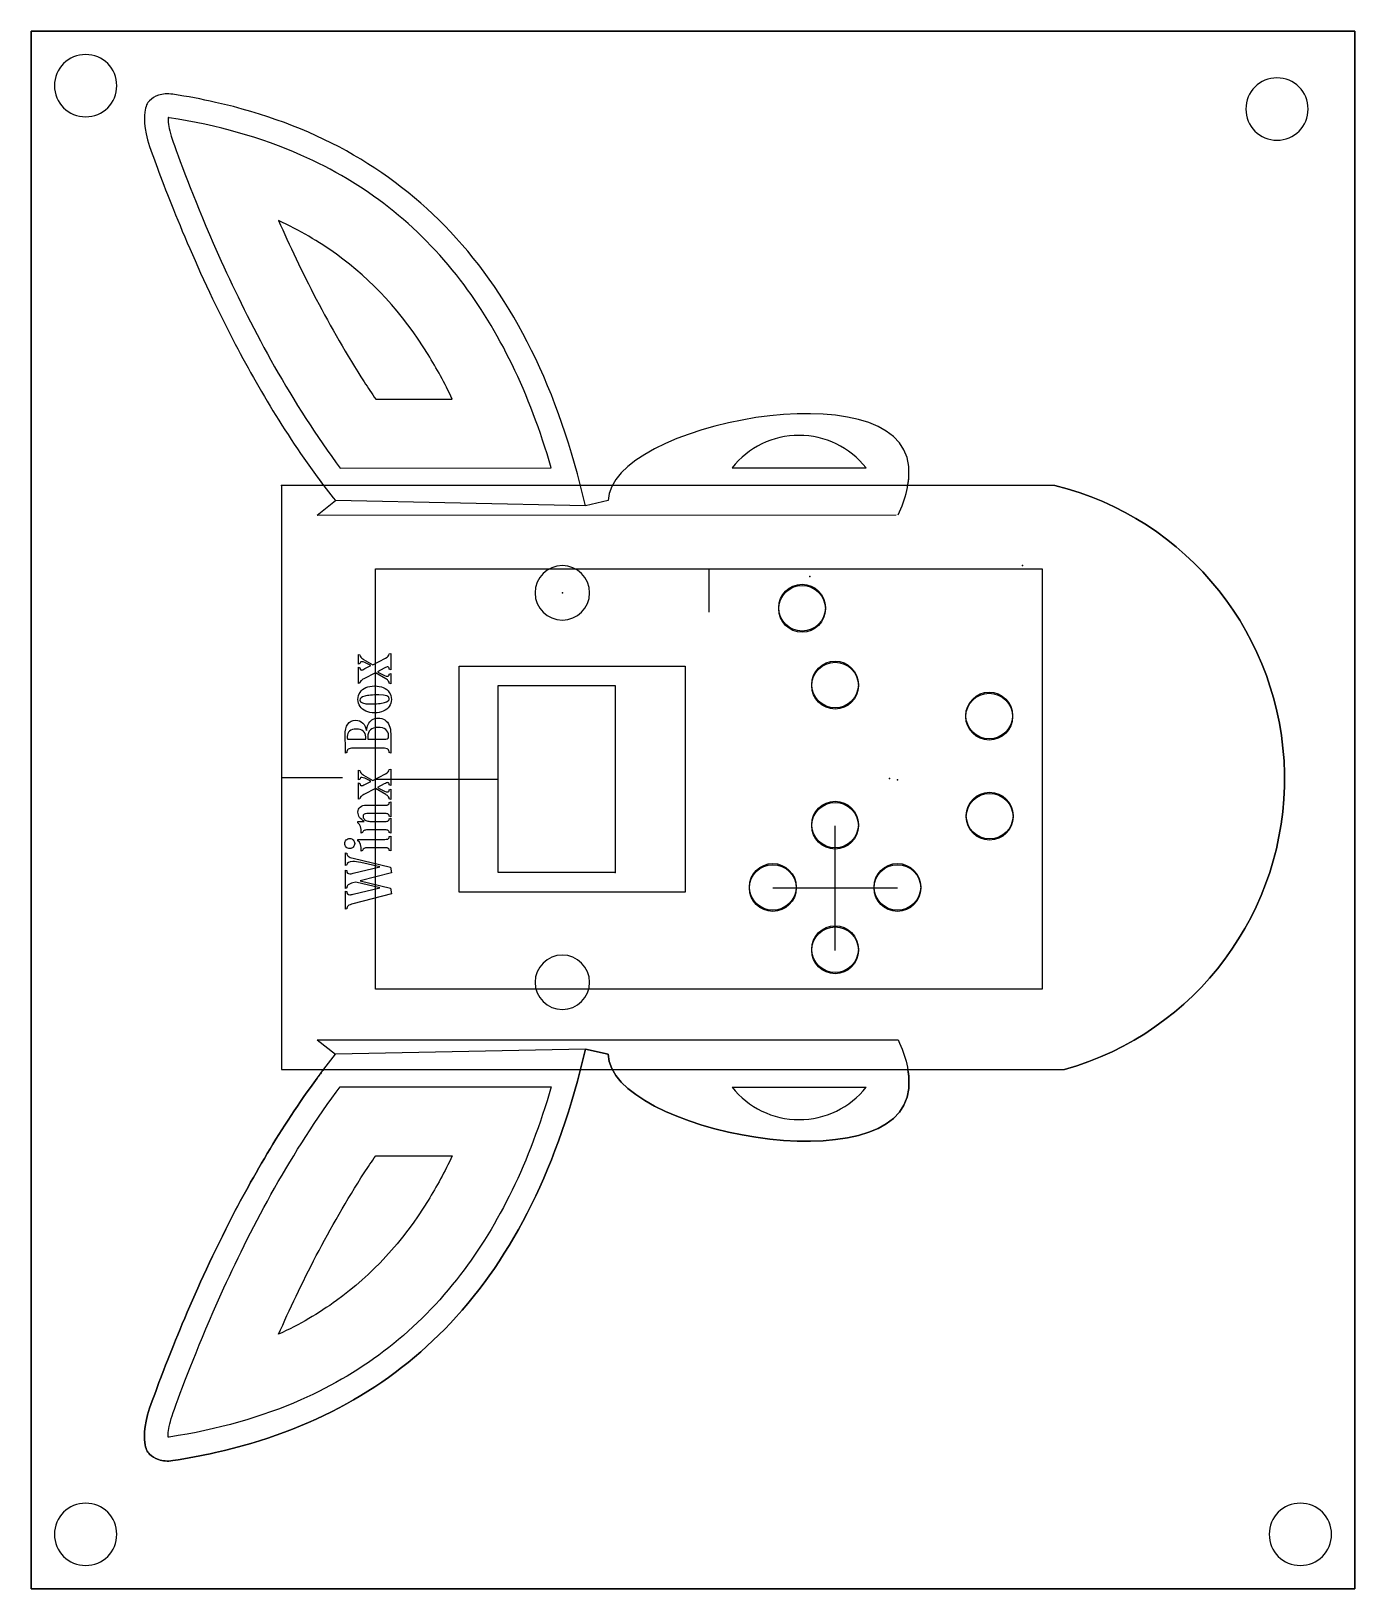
# Model space of a CAD drawing. Header units: centimetres. Extents: x -10 to 7, y -13 to 7.
import ezdxf

# ---------------------------------------------------------------- set-up
doc = ezdxf.new("R2010")
doc.units = ezdxf.units.CM
doc.header["$MEASUREMENT"] = 0
for name, color, linetype in [('Projet pour moule Winxbox v6_Sketch13', 7, 'Continuous'), ('Projet pour moule Winxbox v6_Sketch14', 7, 'Continuous'), ('Projet pour moule Winxbox v6_Sketch15', 7, 'Continuous'), ('Projet pour moule Winxbox v6_Sketch7', 7, 'Continuous')]:
    doc.layers.add(name, color=color, linetype=linetype)

msp = doc.modelspace()

# ---------------------------------------------------------------- linework, layer by layer
at = {"layer": 'Projet pour moule Winxbox v6_Sketch13'}
for p, q in [((7, 7, 0.4), (-10, 7, 0.4)), ((-10, 7, 0.4), (-10, -13, 0.4)), ((-10, 7, 0.4), (7, 7, 0.4)), ((-10, -13, 0.4), (-10, 7, 0.4)), ((7, 7, 0.4), (7, -13, 0.4)), ((7, -13, 0.4), (7, 7, 0.4)), ((-6.783, 1.168, 0.4), (-6.783, -6.332, 0.4)), ((-6.245, 1.168, 0.4), (-6.783, 1.168, 0.4)), ((3.146, 1.168, 0.4), (1.259, 1.168, 0.4)), ((-2.588, 0.973, 0.4), (-2.88, 0.905, 0.4)), ((-2.88, -6.069, 0.4), (-2.588, -6.137, 0.4)), ((-6.783, -6.332, 0.4), (-6.245, -6.332, 0.4)), ((1.259, -6.332, 0.4), (3.272, -6.332, 0.4)), ((7, -13, 0.4), (-10, -13, 0.4)), ((-10, -13, 0.4), (7, -13, 0.4))]:
    msp.add_line(p, q, dxfattribs=at)
at = {"layer": 'Projet pour moule Winxbox v6_Sketch13', "extrusion": (0, 0, -1)}
for centre, radius in [((9.3, 6.3, -0.4), 0.4), ((-6, 6, -0.4), 0.4), ((-6, 6, -0.4), 0.4), ((3.178, -0.212, -0.4), 0.35), ((3.178, -5.212, -0.4), 0.35), ((9.3, -12.3, -0.4), 0.4), ((-6.3, -12.3, -0.4), 0.4)]:
    msp.add_circle(centre, radius, dxfattribs=at)
msp.add_arc((-2.217, -2.599, -0.4), 3.88, 103.8519, 254.2132, dxfattribs=at)
at = {"layer": 'Projet pour moule Winxbox v6_Sketch13'}
for points, knots in [([(-8.363, 6.177, 0.4), (-8.41, 6.161, 0.4), (-8.451, 6.138, 0.4), (-8.48, 6.106, 0.4), (-8.507, 6.077, 0.4), (-8.53, 6.041, 0.4), (-8.542, 5.958, 0.4), (-8.555, 5.858, 0.4), (-8.543, 5.685, 0.4), (-8.446, 5.424, 0.4)], [0, 0, 0, 0, 0.3295809, 0.3295809, 0.3295809, 0.6347119, 0.6347119, 0.6347119, 0.9999788, 0.9999788, 0.9999788, 0.9999788]), ([(-2.88, 0.905, 0.4), (-3.225, 2.398, 0.4), (-3.806, 3.564, 0.4), (-4.615, 4.423, 0.4), (-5.396, 5.254, 0.4), (-6.392, 5.807, 0.4), (-7.633, 6.086, 0.4), (-7.811, 6.127, 0.4), (-7.993, 6.161, 0.4), (-8.181, 6.19, 0.4)], [0, 0, 0, 0, 0.4749282, 0.4749282, 0.4749282, 0.9341095, 0.9341095, 0.9341095, 0.9999624, 0.9999624, 0.9999624, 0.9999624]), ([(-8.446, 5.424, 0.4), (-8.282, 4.979, 0.4), (-7.971, 4.15, 0.4), (-7.501, 3.219, 0.4), (-7.182, 2.587, 0.4), (-6.791, 1.91, 0.4), (-6.327, 1.278, 0.4)], [0, 0, 0, 0, 0.5957614, 0.5957614, 0.5957614, 0.9999018, 0.9999018, 0.9999018, 0.9999018]), ([(-8.181, -11.354, 0.4), (-7.993, -11.325, 0.4), (-7.811, -11.29, 0.4), (-7.633, -11.25, 0.4), (-6.392, -10.97, 0.4), (-5.396, -10.418, 0.4), (-4.615, -9.587, 0.4), (-3.806, -8.728, 0.4), (-3.225, -7.562, 0.4), (-2.88, -6.069, 0.4)], [-0.9999624, -0.9999624, -0.9999624, -0.9999624, -0.9341095, -0.9341095, -0.9341095, -0.4749282, -0.4749282, -0.4749282, 0, 0, 0, 0]), ([(-6.327, -6.442, 0.4), (-6.791, -7.073, 0.4), (-7.182, -7.751, 0.4), (-7.501, -8.383, 0.4), (-7.971, -9.314, 0.4), (-8.282, -10.143, 0.4), (-8.446, -10.588, 0.4)], [-0.9999018, -0.9999018, -0.9999018, -0.9999018, -0.5957614, -0.5957614, -0.5957614, 0, 0, 0, 0]), ([(-8.446, -10.588, 0.4), (-8.543, -10.849, 0.4), (-8.555, -11.022, 0.4), (-8.542, -11.122, 0.4), (-8.53, -11.205, 0.4), (-8.507, -11.241, 0.4), (-8.48, -11.27, 0.4), (-8.451, -11.301, 0.4), (-8.41, -11.325, 0.4), (-8.363, -11.341, 0.4)], [-0.9999788, -0.9999788, -0.9999788, -0.9999788, -0.6347119, -0.6347119, -0.6347119, -0.3295809, -0.3295809, -0.3295809, 0, 0, 0, 0])]:
    msp.add_open_spline(points, degree=3, knots=knots, dxfattribs=at)
for points in [[(-8.181, 6.19, 0.4), (-8.248, 6.2, 0.4), (-8.309, 6.195, 0.4), (-8.363, 6.177, 0.4)], [(1.27, 1.412, 0.4), (1.164, 2.671, 0.4), (-2.57, 1.967, 0.4), (-2.588, 0.973, 0.4)], [(1.259, 1.168, 0.4), (1.273, 1.25, 0.4), (1.277, 1.331, 0.4), (1.27, 1.412, 0.4)], [(-6.327, 1.278, 0.4), (-6.3, 1.241, 0.4), (-6.272, 1.204, 0.4), (-6.245, 1.168, 0.4)], [(-2.588, -6.137, 0.4), (-2.57, -7.131, 0.4), (1.164, -7.835, 0.4), (1.27, -6.576, 0.4)], [(-6.245, -6.332, 0.4), (-6.272, -6.368, 0.4), (-6.3, -6.405, 0.4), (-6.327, -6.442, 0.4)], [(1.27, -6.576, 0.4), (1.277, -6.495, 0.4), (1.273, -6.413, 0.4), (1.259, -6.332, 0.4)], [(-8.363, -11.341, 0.4), (-8.309, -11.359, 0.4), (-8.248, -11.364, 0.4), (-8.181, -11.354, 0.4)]]:
    msp.add_open_spline(points, degree=3, dxfattribs=at)
for p in [(0, 0, 0.4), (-3.178, -0.212, 0.4)]:
    msp.add_point(p, dxfattribs=at)
at = {"layer": 'Projet pour moule Winxbox v6_Sketch14'}
for p, q in [((7, -13, 0.4), (7, 7, 0.4)), ((7, 7, 1.9), (7, -13, 1.9)), ((7, 7, 0.4), (7, 7, 1.9)), ((7, -13, 1.9), (7, -13, 0.4))]:
    msp.add_line(p, q, dxfattribs=at)
at = {"layer": 'Projet pour moule Winxbox v6_Sketch14', "extrusion": (1, 0, 0)}
msp.add_circle((-2.499, 0.668, 7), 0.05, dxfattribs=at)
at = {"layer": 'Projet pour moule Winxbox v6_Sketch14'}
msp.add_point((7, 0), dxfattribs=at)
at = {"layer": 'Projet pour moule Winxbox v6_Sketch15'}
for p, q in [((-10, 7, 1.9), (-10, 7, 0.4)), ((-10, -13, 1.9), (-10, 7, 1.9)), ((-10, 7, 0.4), (-10, -13, 0.4)), ((-10, -13, 0.4), (-10, -13, 1.9))]:
    msp.add_line(p, q, dxfattribs=at)
at = {"layer": 'Projet pour moule Winxbox v6_Sketch15', "extrusion": (-1, 0, 0)}
for centre in [(0.011, 0.679, 10), (4.94, 0.679, 10)]:
    msp.add_circle(centre, 0.05, dxfattribs=at)
at = {"layer": 'Projet pour moule Winxbox v6_Sketch15'}
msp.add_point((-10, 0), dxfattribs=at)
at = {"layer": 'Projet pour moule Winxbox v6_Sketch7'}
for p, q in [((-10, -13, 1.8), (-10, 7, 1.8)), ((-10, 7, 1.8), (7, 7, 1.8)), ((7, 7, 1.8), (7, -13, 1.8)), ((-5.575, 2.275, 1.8), (-4.592, 2.276, 1.8)), ((-6.031, 1.39, 1.8), (-3.321, 1.392, 1.8)), ((-0.999, 1.393, 1.8), (0.723, 1.394, 1.8)), ((3.146, 1.168, 1.8), (-6.783, 1.168, 1.8)), ((-6.783, 1.168, 1.8), (-6.783, -6.332, 1.8)), ((-6.327, 0.785, 1.8), (-6.093, 0.972, 1.8)), ((-2.88, 0.905, 1.8), (-6.093, 0.972, 1.8)), ((-2.588, 0.973, 1.8), (-2.88, 0.905, 1.8)), ((-6.327, 0.785, 1.8), (1.108, 0.79, 1.8)), ((-5.577, 0.096, 1.8), (2.983, 0.096, 1.8)), ((-5.577, -5.302, 1.8), (-5.577, 0.096, 1.8)), ((-1.297, 0.096, 1.8), (-1.297, -0.461, 1.8)), ((2.983, 0.096, 1.8), (2.983, -5.302, 1.8)), ((-5.4, -0.995, 1.8), (-5.382, -0.989, 1.8)), ((-5.382, -0.989, 1.8), (-5.382, -1.199, 1.8)), ((-5.795, -1.002, 1.8), (-5.778, -1.009, 1.8)), ((-5.795, -1.128, 1.8), (-5.795, -1.002, 1.8)), ((-5.778, -1.121, 1.8), (-5.795, -1.128, 1.8)), ((-5.795, -1.166, 1.8), (-5.778, -1.174, 1.8)), ((-5.795, -1.375, 1.8), (-5.795, -1.166, 1.8)), ((-5.731, -1.066, 1.8), (-5.613, -1.134, 1.8)), ((-5.713, -1.185, 1.8), (-5.636, -1.146, 1.8)), ((-5.636, -1.146, 1.8), (-5.655, -1.136, 1.8)), ((-5.613, -1.134, 1.8), (-5.448, -1.05, 1.8)), ((-5.465, -1.179, 1.8), (-5.553, -1.224, 1.8)), ((-5.382, -1.199, 1.8), (-5.4, -1.191, 1.8)), ((-4.501, -1.154, 1.8), (-1.601, -1.154, 1.8)), ((-4.501, -4.054, 1.8), (-4.501, -1.154, 1.8)), ((-1.601, -1.154, 1.8), (-1.601, -4.054, 1.8)), ((-5.778, -1.369, 1.8), (-5.795, -1.375, 1.8)), ((-5.577, -1.237, 1.8), (-5.729, -1.315, 1.8)), ((-5.446, -1.314, 1.8), (-5.577, -1.237, 1.8)), ((-5.553, -1.224, 1.8), (-5.521, -1.242, 1.8)), ((-5.4, -1.255, 1.8), (-5.382, -1.248, 1.8)), ((-5.382, -1.378, 1.8), (-5.4, -1.372, 1.8)), ((-5.382, -1.248, 1.8), (-5.382, -1.378, 1.8)), ((-4.001, -1.403, 1.8), (-3.251, -1.403, 1.8)), ((-4.001, -3.788, 1.8), (-4.001, -1.403, 1.8)), ((-4.001, -1.403, 1.8), (-2.501, -1.403, 1.8)), ((-4.001, -3.803, 1.8), (-4.001, -1.403, 1.8)), ((-4.001, -3.803, 1.8), (-4.001, -1.403, 1.8)), ((-2.501, -1.403, 1.8), (-2.501, -3.788, 1.8)), ((-2.501, -1.403, 1.8), (-2.501, -3.803, 1.8)), ((-5.964, -2.27, 1.8), (-5.964, -2.193, 1.8)), ((-5.937, -2.091, 1.8), (-5.702, -2.091, 1.8)), ((-5.702, -2.091, 1.8), (-5.702, -2.061, 1.8)), ((-5.677, -2.061, 1.8), (-5.677, -2.091, 1.8)), ((-5.677, -2.091, 1.8), (-5.443, -2.091, 1.8)), ((-5.382, -2.02, 1.8), (-5.382, -2.27, 1.8)), ((-5.947, -2.263, 1.8), (-5.964, -2.27, 1.8)), ((-5.483, -2.207, 1.8), (-5.864, -2.207, 1.8)), ((-5.382, -2.27, 1.8), (-5.4, -2.263, 1.8)), ((-6.783, -2.582, 1.8), (-6, -2.582, 1.8)), ((-5.795, -2.488, 1.8), (-5.778, -2.494, 1.8)), ((-5.795, -2.614, 1.8), (-5.795, -2.488, 1.8)), ((-5.731, -2.551, 1.8), (-5.613, -2.62, 1.8)), ((-5.613, -2.62, 1.8), (-5.448, -2.536, 1.8)), ((-5.4, -2.481, 1.8), (-5.382, -2.475, 1.8)), ((-5.382, -2.475, 1.8), (-5.382, -2.684, 1.8)), ((-5.778, -2.607, 1.8), (-5.795, -2.614, 1.8)), ((-5.795, -2.861, 1.8), (-5.795, -2.652, 1.8)), ((-5.795, -2.652, 1.8), (-5.778, -2.659, 1.8)), ((-5.577, -2.722, 1.8), (-5.729, -2.801, 1.8)), ((-5.713, -2.671, 1.8), (-5.636, -2.632, 1.8)), ((-5.636, -2.632, 1.8), (-5.655, -2.621, 1.8)), ((-5.577, -2.603, 1.8), (-4.001, -2.603, 1.8)), ((-5.446, -2.8, 1.8), (-5.577, -2.722, 1.8)), ((-5.465, -2.665, 1.8), (-5.553, -2.71, 1.8)), ((-5.553, -2.71, 1.8), (-5.521, -2.728, 1.8)), ((-5.382, -2.684, 1.8), (-5.4, -2.677, 1.8)), ((-5.4, -2.741, 1.8), (-5.382, -2.734, 1.8)), ((-5.382, -2.734, 1.8), (-5.382, -2.864, 1.8)), ((-5.778, -2.855, 1.8), (-5.795, -2.861, 1.8)), ((-5.696, -2.938, 1.8), (-5.456, -2.938, 1.8)), ((-5.382, -2.864, 1.8), (-5.4, -2.858, 1.8)), ((-5.4, -2.903, 1.8), (-5.382, -2.897, 1.8)), ((-5.382, -2.897, 1.8), (-5.382, -3.087, 1.8)), ((-5.803, -3.147, 1.8), (-5.722, -3.147, 1.8)), ((-5.803, -3.166, 1.8), (-5.803, -3.147, 1.8)), ((-5.456, -3.046, 1.8), (-5.688, -3.046, 1.8)), ((-5.638, -3.147, 1.8), (-5.456, -3.147, 1.8)), ((-5.382, -3.087, 1.8), (-5.4, -3.08, 1.8)), ((-5.4, -3.112, 1.8), (-5.382, -3.106, 1.8)), ((-5.382, -3.106, 1.8), (-5.382, -3.296, 1.8)), ((-5.803, -3.395, 1.8), (-5.803, -3.377, 1.8)), ((-5.803, -3.377, 1.8), (-5.456, -3.377, 1.8)), ((-5.744, -3.291, 1.8), (-5.761, -3.298, 1.8)), ((-5.456, -3.255, 1.8), (-5.677, -3.255, 1.8)), ((-5.382, -3.296, 1.8), (-5.4, -3.289, 1.8)), ((-5.4, -3.342, 1.8), (-5.382, -3.336, 1.8)), ((-5.382, -3.336, 1.8), (-5.382, -3.526, 1.8)), ((0.325, -4.802, 1.8), (0.325, -3.202, 1.8)), ((-5.964, -3.55, 1.8), (-5.947, -3.556, 1.8)), ((-5.964, -3.713, 1.8), (-5.964, -3.55, 1.8)), ((-5.744, -3.52, 1.8), (-5.761, -3.528, 1.8)), ((-5.456, -3.484, 1.8), (-5.677, -3.484, 1.8)), ((-5.382, -3.526, 1.8), (-5.4, -3.519, 1.8)), ((-5.947, -3.706, 1.8), (-5.964, -3.713, 1.8)), ((-5.964, -4.006, 1.8), (-5.964, -3.771, 1.8)), ((-5.964, -3.771, 1.8), (-5.947, -3.778, 1.8)), ((-5.866, -3.619, 1.8), (-5.386, -3.733, 1.8)), ((-5.866, -3.813, 1.8), (-5.522, -3.73, 1.8)), ((-5.522, -3.73, 1.8), (-5.764, -3.674, 1.8)), ((-5.386, -3.733, 1.8), (-5.374, -3.807, 1.8)), ((-4.001, -3.789, 1.8), (-4.001, -3.789, 1.8)), ((-2.501, -3.788, 1.8), (-2.501, -3.788, 1.8)), ((-5.947, -4, 1.8), (-5.964, -4.006, 1.8)), ((-5.831, -3.925, 1.8), (-5.867, -3.935, 1.8)), ((-5.866, -4.081, 1.8), (-5.523, -3.999, 1.8)), ((-5.523, -3.999, 1.8), (-5.831, -3.925, 1.8)), ((-5.374, -3.807, 1.8), (-5.773, -3.91, 1.8)), ((-5.773, -3.91, 1.8), (-5.386, -4.002, 1.8)), ((-2.501, -3.803, 1.8), (-4.001, -3.803, 1.8)), ((-5.964, -4.04, 1.8), (-5.947, -4.046, 1.8)), ((-5.964, -4.275, 1.8), (-5.964, -4.04, 1.8)), ((-5.374, -4.076, 1.8), (-5.867, -4.204, 1.8)), ((-5.386, -4.002, 1.8), (-5.374, -4.076, 1.8)), ((-1.601, -4.054, 1.8), (-4.501, -4.054, 1.8)), ((1.125, -4.002, 1.8), (-0.475, -4.002, 1.8)), ((-5.947, -4.269, 1.8), (-5.964, -4.275, 1.8)), ((2.983, -5.302, 1.8), (-5.577, -5.302, 1.8)), ((-6.327, -5.949, 1.8), (1.108, -5.953, 1.8)), ((-6.327, -5.949, 1.8), (-6.093, -6.136, 1.8)), ((1.108, -5.953, 1.8), (1.134, -5.953, 1.8)), ((-2.88, -6.069, 1.8), (-6.093, -6.136, 1.8)), ((-2.588, -6.137, 1.8), (-2.88, -6.069, 1.8)), ((-6.783, -6.332, 1.8), (3.272, -6.332, 1.8)), ((-6.031, -6.554, 1.8), (-3.321, -6.556, 1.8)), ((-0.999, -6.557, 1.8), (0.723, -6.558, 1.8)), ((-5.575, -7.439, 1.8), (-4.592, -7.44, 1.8)), ((7, -13, 1.8), (-10, -13, 1.8))]:
    msp.add_line(p, q, dxfattribs=at)
for centre in [(-0.099, -0.402, 1.8), (-0.099, -0.417, 1.8), (0.325, -1.389, 1.8), (0.325, -1.404, 1.8), (2.304, -1.787, 1.8), (2.304, -1.802, 1.8), (2.31, -3.072, 1.8), (2.31, -3.087, 1.8), (0.325, -3.187, 1.8), (0.325, -3.202, 1.8), (-0.475, -3.987, 1.8), (-0.475, -4.002, 1.8), (1.125, -3.987, 1.8), (1.125, -4.002, 1.8), (0.325, -4.787, 1.8), (0.325, -4.802, 1.8)]:
    msp.add_circle(centre, 0.3, dxfattribs=at)
for centre, radius, start, end in [((-0.137, 0.713, 1.8), 1.097, 38.3733, 141.6919), ((2.217, -2.599, 1.8), 3.88, 285.7868, 76.1481), ((-0.137, -5.877, 1.8), 1.098, 218.3101, 321.6247)]:
    msp.add_arc(centre, radius, start, end, dxfattribs=at)
for points, knots in [([(-8.363, 6.177, 1.8), (-8.41, 6.161, 1.8), (-8.451, 6.138, 1.8), (-8.48, 6.106, 1.8), (-8.507, 6.077, 1.8), (-8.53, 6.041, 1.8), (-8.542, 5.958, 1.8), (-8.555, 5.858, 1.8), (-8.543, 5.685, 1.8), (-8.446, 5.424, 1.8)], [0, 0, 0, 0, 0.3295809, 0.3295809, 0.3295809, 0.6347119, 0.6347119, 0.6347119, 0.9999788, 0.9999788, 0.9999788, 0.9999788]), ([(-2.88, 0.905, 1.8), (-3.225, 2.398, 1.8), (-3.806, 3.564, 1.8), (-4.615, 4.423, 1.8), (-5.396, 5.254, 1.8), (-6.392, 5.807, 1.8), (-7.633, 6.086, 1.8), (-7.811, 6.127, 1.8), (-7.993, 6.161, 1.8), (-8.181, 6.19, 1.8)], [0, 0, 0, 0, 0.4749282, 0.4749282, 0.4749282, 0.9341095, 0.9341095, 0.9341095, 0.9999624, 0.9999624, 0.9999624, 0.9999624]), ([(-8.241, 5.89, 1.8), (-8.242, 5.87, 1.8), (-8.241, 5.841, 1.8), (-8.235, 5.803, 1.8), (-8.226, 5.739, 1.8), (-8.204, 5.648, 1.8), (-8.16, 5.53, 1.8)], [0.7015792, 0.7015792, 0.7015792, 0.7015792, 0.8123877, 0.8123877, 0.8123877, 0.9999514, 0.9999514, 0.9999514, 0.9999514]), ([(-3.321, 1.392, 1.8), (-3.601, 2.36, 1.8), (-3.992, 3.159, 1.8), (-4.487, 3.803, 1.8), (-5.035, 4.516, 1.8), (-5.708, 5.044, 1.8), (-6.535, 5.409, 1.8), (-7.039, 5.632, 1.8), (-7.601, 5.793, 1.8), (-8.227, 5.888, 1.8)], [0.062357, 0.062357, 0.062357, 0.062357, 0.3991179, 0.3991179, 0.3991179, 0.7723839, 0.7723839, 0.7723839, 0.9999213, 0.9999213, 0.9999213, 0.9999213]), ([(-8.446, 5.424, 1.8), (-8.282, 4.979, 1.8), (-7.971, 4.15, 1.8), (-7.501, 3.219, 1.8), (-7.182, 2.587, 1.8), (-6.791, 1.91, 1.8), (-6.327, 1.278, 1.8)], [0, 0, 0, 0, 0.5957614, 0.5957614, 0.5957614, 0.9999018, 0.9999018, 0.9999018, 0.9999018]), ([(-8.16, 5.53, 1.8), (-8.04, 5.202, 1.8), (-7.841, 4.673, 1.8), (-7.559, 4.048, 1.8), (-7.2, 3.254, 1.8), (-6.706, 2.309, 1.8), (-6.081, 1.458, 1.8)], [0, 0, 0, 0, 0.4401977, 0.4401977, 0.4401977, 0.9998982, 0.9998982, 0.9998982, 0.9998982]), ([(-6.823, 4.569, 1.8), (-6.545, 3.938, 1.8), (-6.174, 3.194, 1.8), (-5.722, 2.496, 1.8), (-5.674, 2.422, 1.8), (-5.625, 2.348, 1.8), (-5.575, 2.275, 1.8)], [0.4011856, 0.4011856, 0.4011856, 0.4011856, 0.8800558, 0.8800558, 0.8800558, 0.9307548, 0.9307548, 0.9307548, 0.9307548]), ([(-4.592, 2.276, 1.8), (-4.689, 2.481, 1.8), (-4.793, 2.671, 1.8), (-4.902, 2.849, 1.8), (-5.236, 3.388, 1.8), (-5.622, 3.804, 1.8), (-6.08, 4.135, 1.8), (-6.307, 4.3, 1.8), (-6.553, 4.444, 1.8), (-6.823, 4.569, 1.8)], [0.2216824, 0.2216824, 0.2216824, 0.2216824, 0.3186063, 0.3186063, 0.3186063, 0.6134126, 0.6134126, 0.6134126, 0.7599084, 0.7599084, 0.7599084, 0.7599084]), ([(-2.88, -6.069, 1.8), (-3.225, -7.562, 1.8), (-3.806, -8.728, 1.8), (-4.615, -9.587, 1.8), (-5.396, -10.418, 1.8), (-6.392, -10.97, 1.8), (-7.633, -11.25, 1.8), (-7.811, -11.29, 1.8), (-7.993, -11.325, 1.8), (-8.181, -11.354, 1.8)], [0, 0, 0, 0, 0.4749282, 0.4749282, 0.4749282, 0.9341095, 0.9341095, 0.9341095, 0.9999624, 0.9999624, 0.9999624, 0.9999624]), ([(-8.446, -10.588, 1.8), (-8.282, -10.143, 1.8), (-7.971, -9.314, 1.8), (-7.501, -8.383, 1.8), (-7.182, -7.751, 1.8), (-6.791, -7.073, 1.8), (-6.327, -6.442, 1.8)], [0, 0, 0, 0, 0.5957614, 0.5957614, 0.5957614, 0.9999018, 0.9999018, 0.9999018, 0.9999018]), ([(-3.321, -6.556, 1.8), (-3.601, -7.523, 1.8), (-3.992, -8.323, 1.8), (-4.487, -8.966, 1.8), (-5.035, -9.68, 1.8), (-5.708, -10.208, 1.8), (-6.535, -10.573, 1.8), (-7.039, -10.796, 1.8), (-7.601, -10.956, 1.8), (-8.227, -11.052, 1.8)], [0.062357, 0.062357, 0.062357, 0.062357, 0.3991179, 0.3991179, 0.3991179, 0.7723839, 0.7723839, 0.7723839, 0.9999213, 0.9999213, 0.9999213, 0.9999213]), ([(-8.16, -10.694, 1.8), (-8.04, -10.366, 1.8), (-7.841, -9.837, 1.8), (-7.559, -9.212, 1.8), (-7.2, -8.417, 1.8), (-6.706, -7.472, 1.8), (-6.081, -6.622, 1.8)], [0, 0, 0, 0, 0.4401977, 0.4401977, 0.4401977, 0.9998982, 0.9998982, 0.9998982, 0.9998982]), ([(-6.823, -9.732, 1.8), (-6.545, -9.101, 1.8), (-6.174, -8.358, 1.8), (-5.722, -7.659, 1.8), (-5.674, -7.586, 1.8), (-5.625, -7.512, 1.8), (-5.575, -7.439, 1.8)], [0.4011856, 0.4011856, 0.4011856, 0.4011856, 0.8800558, 0.8800558, 0.8800558, 0.9307548, 0.9307548, 0.9307548, 0.9307548]), ([(-4.592, -7.44, 1.8), (-4.689, -7.645, 1.8), (-4.793, -7.835, 1.8), (-4.902, -8.013, 1.8), (-5.236, -8.552, 1.8), (-5.622, -8.968, 1.8), (-6.08, -9.299, 1.8), (-6.307, -9.464, 1.8), (-6.553, -9.608, 1.8), (-6.823, -9.732, 1.8)], [0.2216824, 0.2216824, 0.2216824, 0.2216824, 0.3186063, 0.3186063, 0.3186063, 0.6134126, 0.6134126, 0.6134126, 0.7599084, 0.7599084, 0.7599084, 0.7599084]), ([(-8.363, -11.341, 1.8), (-8.41, -11.325, 1.8), (-8.451, -11.301, 1.8), (-8.48, -11.27, 1.8), (-8.507, -11.241, 1.8), (-8.53, -11.205, 1.8), (-8.542, -11.122, 1.8), (-8.555, -11.022, 1.8), (-8.543, -10.849, 1.8), (-8.446, -10.588, 1.8)], [0, 0, 0, 0, 0.3295809, 0.3295809, 0.3295809, 0.6347119, 0.6347119, 0.6347119, 0.9999788, 0.9999788, 0.9999788, 0.9999788]), ([(-8.241, -11.054, 1.8), (-8.242, -11.034, 1.8), (-8.241, -11.005, 1.8), (-8.235, -10.967, 1.8), (-8.226, -10.903, 1.8), (-8.204, -10.811, 1.8), (-8.16, -10.694, 1.8)], [0.7015792, 0.7015792, 0.7015792, 0.7015792, 0.8123877, 0.8123877, 0.8123877, 0.9999514, 0.9999514, 0.9999514, 0.9999514])]:
    msp.add_open_spline(points, degree=3, knots=knots, dxfattribs=at)
for points in [[(-8.181, 6.19, 1.8), (-8.248, 6.2, 1.8), (-8.309, 6.195, 1.8), (-8.363, 6.177, 1.8)], [(-8.227, 5.888, 1.8), (-8.232, 5.889, 1.8), (-8.237, 5.89, 1.8), (-8.241, 5.89, 1.8)], [(1.27, 1.412, 1.8), (1.164, 2.671, 1.8), (-2.57, 1.967, 1.8), (-2.588, 0.973, 1.8)], [(-6.081, 1.458, 1.8), (-6.064, 1.436, 1.8), (-6.047, 1.413, 1.8), (-6.031, 1.39, 1.8)], [(1.134, 0.79, 1.8), (1.234, 0.996, 1.8), (1.287, 1.205, 1.8), (1.27, 1.412, 1.8)], [(-6.327, 1.278, 1.8), (-6.251, 1.175, 1.8), (-6.173, 1.073, 1.8), (-6.093, 0.972, 1.8)], [(-5.448, -1.05, 1.8), (-5.42, -1.035, 1.8), (-5.404, -1.017, 1.8), (-5.4, -0.995, 1.8)], [(-5.778, -1.009, 1.8), (-5.776, -1.018, 1.8), (-5.772, -1.028, 1.8), (-5.765, -1.037, 1.8)], [(-5.771, -1.103, 1.8), (-5.775, -1.107, 1.8), (-5.777, -1.113, 1.8), (-5.778, -1.121, 1.8)], [(-5.778, -1.174, 1.8), (-5.777, -1.184, 1.8), (-5.775, -1.192, 1.8), (-5.773, -1.196, 1.8)], [(-5.773, -1.196, 1.8), (-5.771, -1.201, 1.8), (-5.766, -1.203, 1.8), (-5.76, -1.203, 1.8)], [(-5.755, -1.097, 1.8), (-5.762, -1.097, 1.8), (-5.768, -1.099, 1.8), (-5.771, -1.103, 1.8)], [(-5.765, -1.037, 1.8), (-5.759, -1.047, 1.8), (-5.747, -1.056, 1.8), (-5.731, -1.066, 1.8)], [(-5.76, -1.203, 1.8), (-5.751, -1.203, 1.8), (-5.735, -1.197, 1.8), (-5.713, -1.185, 1.8)], [(-5.655, -1.136, 1.8), (-5.702, -1.11, 1.8), (-5.736, -1.097, 1.8), (-5.755, -1.097, 1.8)], [(-5.418, -1.162, 1.8), (-5.427, -1.162, 1.8), (-5.443, -1.168, 1.8), (-5.465, -1.179, 1.8)], [(-5.405, -1.169, 1.8), (-5.407, -1.165, 1.8), (-5.411, -1.162, 1.8), (-5.418, -1.162, 1.8)], [(-5.4, -1.191, 1.8), (-5.4, -1.181, 1.8), (-5.402, -1.174, 1.8), (-5.405, -1.169, 1.8)], [(-5.765, -1.342, 1.8), (-5.771, -1.351, 1.8), (-5.776, -1.36, 1.8), (-5.778, -1.369, 1.8)], [(-5.729, -1.315, 1.8), (-5.746, -1.324, 1.8), (-5.758, -1.333, 1.8), (-5.765, -1.342, 1.8)], [(-5.521, -1.242, 1.8), (-5.474, -1.269, 1.8), (-5.442, -1.282, 1.8), (-5.424, -1.282, 1.8)], [(-5.411, -1.344, 1.8), (-5.418, -1.334, 1.8), (-5.429, -1.324, 1.8), (-5.446, -1.314, 1.8)], [(-5.424, -1.282, 1.8), (-5.416, -1.282, 1.8), (-5.41, -1.279, 1.8), (-5.406, -1.275, 1.8)], [(-5.4, -1.372, 1.8), (-5.401, -1.363, 1.8), (-5.405, -1.354, 1.8), (-5.411, -1.344, 1.8)], [(-5.406, -1.275, 1.8), (-5.402, -1.271, 1.8), (-5.4, -1.264, 1.8), (-5.4, -1.255, 1.8)], [(-5.803, -1.58, 1.8), (-5.803, -1.546, 1.8), (-5.794, -1.516, 1.8), (-5.776, -1.49, 1.8)], [(-5.776, -1.671, 1.8), (-5.794, -1.645, 1.8), (-5.803, -1.615, 1.8), (-5.803, -1.58, 1.8)], [(-5.716, -1.538, 1.8), (-5.757, -1.55, 1.8), (-5.778, -1.566, 1.8), (-5.778, -1.588, 1.8)], [(-5.778, -1.588, 1.8), (-5.778, -1.621, 1.8), (-5.733, -1.638, 1.8), (-5.644, -1.638, 1.8)], [(-5.776, -1.49, 1.8), (-5.758, -1.463, 1.8), (-5.733, -1.443, 1.8), (-5.701, -1.428, 1.8)], [(-5.535, -1.521, 1.8), (-5.615, -1.521, 1.8), (-5.675, -1.527, 1.8), (-5.716, -1.538, 1.8)], [(-5.701, -1.428, 1.8), (-5.668, -1.414, 1.8), (-5.631, -1.407, 1.8), (-5.589, -1.407, 1.8)], [(-5.589, -1.407, 1.8), (-5.546, -1.407, 1.8), (-5.509, -1.414, 1.8), (-5.477, -1.428, 1.8)], [(-5.4, -1.573, 1.8), (-5.4, -1.538, 1.8), (-5.445, -1.521, 1.8), (-5.535, -1.521, 1.8)], [(-5.477, -1.428, 1.8), (-5.444, -1.443, 1.8), (-5.419, -1.463, 1.8), (-5.401, -1.49, 1.8)], [(-5.464, -1.62, 1.8), (-5.421, -1.609, 1.8), (-5.4, -1.593, 1.8), (-5.4, -1.573, 1.8)], [(-5.401, -1.49, 1.8), (-5.383, -1.516, 1.8), (-5.374, -1.546, 1.8), (-5.374, -1.58, 1.8)], [(-5.374, -1.58, 1.8), (-5.374, -1.615, 1.8), (-5.383, -1.645, 1.8), (-5.401, -1.671, 1.8)], [(-5.701, -1.731, 1.8), (-5.733, -1.717, 1.8), (-5.758, -1.697, 1.8), (-5.776, -1.671, 1.8)], [(-5.589, -1.753, 1.8), (-5.631, -1.753, 1.8), (-5.668, -1.746, 1.8), (-5.701, -1.731, 1.8)], [(-5.644, -1.638, 1.8), (-5.566, -1.638, 1.8), (-5.507, -1.632, 1.8), (-5.464, -1.62, 1.8)], [(-5.477, -1.732, 1.8), (-5.509, -1.746, 1.8), (-5.546, -1.753, 1.8), (-5.589, -1.753, 1.8)], [(-5.401, -1.671, 1.8), (-5.419, -1.697, 1.8), (-5.444, -1.717, 1.8), (-5.477, -1.732, 1.8)], [(-5.969, -2.038, 1.8), (-5.969, -1.979, 1.8), (-5.957, -1.931, 1.8), (-5.934, -1.898, 1.8)], [(-5.91, -1.987, 1.8), (-5.931, -2.004, 1.8), (-5.941, -2.027, 1.8), (-5.941, -2.055, 1.8)], [(-5.934, -1.898, 1.8), (-5.911, -1.864, 1.8), (-5.876, -1.847, 1.8), (-5.83, -1.847, 1.8)], [(-5.823, -1.961, 1.8), (-5.861, -1.961, 1.8), (-5.89, -1.97, 1.8), (-5.91, -1.987, 1.8)], [(-5.83, -1.847, 1.8), (-5.796, -1.847, 1.8), (-5.767, -1.859, 1.8), (-5.742, -1.884, 1.8)], [(-5.736, -1.986, 1.8), (-5.759, -1.97, 1.8), (-5.788, -1.961, 1.8), (-5.823, -1.961, 1.8)], [(-5.742, -1.884, 1.8), (-5.717, -1.909, 1.8), (-5.701, -1.941, 1.8), (-5.692, -1.981, 1.8)], [(-5.702, -2.061, 1.8), (-5.702, -2.028, 1.8), (-5.713, -2.003, 1.8), (-5.736, -1.986, 1.8)], [(-5.692, -1.981, 1.8), (-5.689, -1.953, 1.8), (-5.682, -1.927, 1.8), (-5.671, -1.902, 1.8)], [(-5.643, -1.972, 1.8), (-5.665, -1.994, 1.8), (-5.677, -2.023, 1.8), (-5.677, -2.061, 1.8)], [(-5.671, -1.902, 1.8), (-5.66, -1.878, 1.8), (-5.644, -1.858, 1.8), (-5.623, -1.842, 1.8)], [(-5.545, -1.939, 1.8), (-5.588, -1.939, 1.8), (-5.62, -1.95, 1.8), (-5.643, -1.972, 1.8)], [(-5.623, -1.842, 1.8), (-5.601, -1.827, 1.8), (-5.575, -1.819, 1.8), (-5.545, -1.819, 1.8)], [(-5.545, -1.819, 1.8), (-5.51, -1.819, 1.8), (-5.481, -1.827, 1.8), (-5.457, -1.844, 1.8)], [(-5.446, -1.966, 1.8), (-5.471, -1.948, 1.8), (-5.504, -1.939, 1.8), (-5.545, -1.939, 1.8)], [(-5.457, -1.844, 1.8), (-5.433, -1.86, 1.8), (-5.414, -1.883, 1.8), (-5.401, -1.913, 1.8)], [(-5.41, -2.044, 1.8), (-5.41, -2.011, 1.8), (-5.422, -1.985, 1.8), (-5.446, -1.966, 1.8)], [(-5.401, -1.913, 1.8), (-5.389, -1.944, 1.8), (-5.382, -1.979, 1.8), (-5.382, -2.02, 1.8)], [(-5.968, -2.092, 1.8), (-5.969, -2.071, 1.8), (-5.969, -2.053, 1.8), (-5.969, -2.038, 1.8)], [(-5.964, -2.193, 1.8), (-5.964, -2.153, 1.8), (-5.965, -2.119, 1.8), (-5.968, -2.092, 1.8)], [(-5.941, -2.055, 1.8), (-5.941, -2.065, 1.8), (-5.941, -2.072, 1.8), (-5.94, -2.077, 1.8)], [(-5.94, -2.077, 1.8), (-5.94, -2.082, 1.8), (-5.938, -2.086, 1.8), (-5.937, -2.091, 1.8)], [(-5.443, -2.091, 1.8), (-5.43, -2.091, 1.8), (-5.422, -2.087, 1.8), (-5.417, -2.079, 1.8)], [(-5.417, -2.079, 1.8), (-5.412, -2.07, 1.8), (-5.41, -2.059, 1.8), (-5.41, -2.044, 1.8)], [(-5.928, -2.221, 1.8), (-5.94, -2.23, 1.8), (-5.946, -2.244, 1.8), (-5.947, -2.263, 1.8)], [(-5.864, -2.207, 1.8), (-5.895, -2.207, 1.8), (-5.916, -2.212, 1.8), (-5.928, -2.221, 1.8)], [(-5.419, -2.221, 1.8), (-5.43, -2.212, 1.8), (-5.452, -2.207, 1.8), (-5.483, -2.207, 1.8)], [(-5.4, -2.263, 1.8), (-5.401, -2.244, 1.8), (-5.407, -2.23, 1.8), (-5.419, -2.221, 1.8)], [(-5.778, -2.494, 1.8), (-5.776, -2.504, 1.8), (-5.772, -2.513, 1.8), (-5.765, -2.523, 1.8)], [(-5.771, -2.588, 1.8), (-5.775, -2.593, 1.8), (-5.777, -2.598, 1.8), (-5.778, -2.607, 1.8)], [(-5.755, -2.583, 1.8), (-5.762, -2.583, 1.8), (-5.768, -2.585, 1.8), (-5.771, -2.588, 1.8)], [(-5.765, -2.523, 1.8), (-5.759, -2.532, 1.8), (-5.747, -2.542, 1.8), (-5.731, -2.551, 1.8)], [(-5.655, -2.621, 1.8), (-5.702, -2.596, 1.8), (-5.736, -2.583, 1.8), (-5.755, -2.583, 1.8)], [(-5.448, -2.536, 1.8), (-5.42, -2.521, 1.8), (-5.404, -2.503, 1.8), (-5.4, -2.481, 1.8)], [(-5.778, -2.659, 1.8), (-5.777, -2.67, 1.8), (-5.775, -2.677, 1.8), (-5.773, -2.682, 1.8)], [(-5.773, -2.682, 1.8), (-5.771, -2.686, 1.8), (-5.766, -2.688, 1.8), (-5.76, -2.688, 1.8)], [(-5.76, -2.688, 1.8), (-5.751, -2.688, 1.8), (-5.735, -2.683, 1.8), (-5.713, -2.671, 1.8)], [(-5.521, -2.728, 1.8), (-5.474, -2.755, 1.8), (-5.442, -2.767, 1.8), (-5.424, -2.767, 1.8)], [(-5.418, -2.648, 1.8), (-5.427, -2.648, 1.8), (-5.443, -2.654, 1.8), (-5.465, -2.665, 1.8)], [(-5.411, -2.829, 1.8), (-5.418, -2.82, 1.8), (-5.429, -2.81, 1.8), (-5.446, -2.8, 1.8)], [(-5.424, -2.767, 1.8), (-5.416, -2.767, 1.8), (-5.41, -2.765, 1.8), (-5.406, -2.761, 1.8)], [(-5.405, -2.655, 1.8), (-5.407, -2.65, 1.8), (-5.411, -2.648, 1.8), (-5.418, -2.648, 1.8)], [(-5.406, -2.761, 1.8), (-5.402, -2.757, 1.8), (-5.4, -2.75, 1.8), (-5.4, -2.741, 1.8)], [(-5.4, -2.677, 1.8), (-5.4, -2.667, 1.8), (-5.402, -2.659, 1.8), (-5.405, -2.655, 1.8)], [(-5.803, -3.027, 1.8), (-5.803, -3, 1.8), (-5.793, -2.978, 1.8), (-5.774, -2.962, 1.8)], [(-5.765, -2.828, 1.8), (-5.771, -2.837, 1.8), (-5.776, -2.846, 1.8), (-5.778, -2.855, 1.8)], [(-5.774, -2.962, 1.8), (-5.755, -2.946, 1.8), (-5.729, -2.938, 1.8), (-5.696, -2.938, 1.8)], [(-5.729, -2.801, 1.8), (-5.746, -2.81, 1.8), (-5.758, -2.819, 1.8), (-5.765, -2.828, 1.8)], [(-5.456, -2.938, 1.8), (-5.435, -2.938, 1.8), (-5.421, -2.936, 1.8), (-5.413, -2.93, 1.8)], [(-5.413, -2.93, 1.8), (-5.405, -2.924, 1.8), (-5.401, -2.915, 1.8), (-5.4, -2.903, 1.8)], [(-5.4, -2.858, 1.8), (-5.401, -2.849, 1.8), (-5.405, -2.839, 1.8), (-5.411, -2.829, 1.8)], [(-5.781, -3.095, 1.8), (-5.796, -3.074, 1.8), (-5.803, -3.051, 1.8), (-5.803, -3.027, 1.8)], [(-5.761, -3.298, 1.8), (-5.761, -3.228, 1.8), (-5.774, -3.184, 1.8), (-5.803, -3.166, 1.8)], [(-5.722, -3.147, 1.8), (-5.746, -3.134, 1.8), (-5.766, -3.116, 1.8), (-5.781, -3.095, 1.8)], [(-5.688, -3.046, 1.8), (-5.72, -3.046, 1.8), (-5.737, -3.058, 1.8), (-5.737, -3.081, 1.8)], [(-5.737, -3.081, 1.8), (-5.737, -3.094, 1.8), (-5.733, -3.105, 1.8), (-5.725, -3.115, 1.8)], [(-5.725, -3.115, 1.8), (-5.716, -3.125, 1.8), (-5.704, -3.133, 1.8), (-5.689, -3.139, 1.8)], [(-5.689, -3.139, 1.8), (-5.674, -3.145, 1.8), (-5.657, -3.147, 1.8), (-5.638, -3.147, 1.8)], [(-5.413, -3.055, 1.8), (-5.421, -3.049, 1.8), (-5.435, -3.046, 1.8), (-5.456, -3.046, 1.8)], [(-5.456, -3.147, 1.8), (-5.435, -3.147, 1.8), (-5.421, -3.145, 1.8), (-5.413, -3.139, 1.8)], [(-5.4, -3.08, 1.8), (-5.401, -3.069, 1.8), (-5.405, -3.06, 1.8), (-5.413, -3.055, 1.8)], [(-5.413, -3.139, 1.8), (-5.405, -3.133, 1.8), (-5.401, -3.124, 1.8), (-5.4, -3.112, 1.8)], [(-5.973, -3.43, 1.8), (-5.973, -3.412, 1.8), (-5.966, -3.397, 1.8), (-5.955, -3.385, 1.8)], [(-5.955, -3.385, 1.8), (-5.943, -3.373, 1.8), (-5.927, -3.366, 1.8), (-5.909, -3.366, 1.8)], [(-5.909, -3.366, 1.8), (-5.89, -3.366, 1.8), (-5.875, -3.373, 1.8), (-5.863, -3.385, 1.8)], [(-5.863, -3.385, 1.8), (-5.851, -3.397, 1.8), (-5.845, -3.412, 1.8), (-5.845, -3.43, 1.8)], [(-5.761, -3.528, 1.8), (-5.761, -3.457, 1.8), (-5.774, -3.413, 1.8), (-5.803, -3.395, 1.8)], [(-5.724, -3.263, 1.8), (-5.733, -3.268, 1.8), (-5.74, -3.278, 1.8), (-5.744, -3.291, 1.8)], [(-5.677, -3.255, 1.8), (-5.698, -3.255, 1.8), (-5.714, -3.258, 1.8), (-5.724, -3.263, 1.8)], [(-5.413, -3.264, 1.8), (-5.421, -3.258, 1.8), (-5.435, -3.255, 1.8), (-5.456, -3.255, 1.8)], [(-5.456, -3.377, 1.8), (-5.435, -3.377, 1.8), (-5.421, -3.374, 1.8), (-5.413, -3.369, 1.8)], [(-5.4, -3.289, 1.8), (-5.401, -3.278, 1.8), (-5.405, -3.269, 1.8), (-5.413, -3.264, 1.8)], [(-5.413, -3.369, 1.8), (-5.405, -3.363, 1.8), (-5.401, -3.354, 1.8), (-5.4, -3.342, 1.8)], [(-5.955, -3.476, 1.8), (-5.966, -3.464, 1.8), (-5.973, -3.449, 1.8), (-5.973, -3.43, 1.8)], [(-5.909, -3.494, 1.8), (-5.927, -3.494, 1.8), (-5.943, -3.489, 1.8), (-5.955, -3.476, 1.8)], [(-5.947, -3.556, 1.8), (-5.946, -3.571, 1.8), (-5.94, -3.583, 1.8), (-5.928, -3.594, 1.8)], [(-5.928, -3.594, 1.8), (-5.917, -3.604, 1.8), (-5.896, -3.613, 1.8), (-5.866, -3.619, 1.8)], [(-5.863, -3.476, 1.8), (-5.875, -3.489, 1.8), (-5.891, -3.494, 1.8), (-5.909, -3.494, 1.8)], [(-5.845, -3.43, 1.8), (-5.845, -3.449, 1.8), (-5.851, -3.464, 1.8), (-5.863, -3.476, 1.8)], [(-5.724, -3.493, 1.8), (-5.733, -3.498, 1.8), (-5.74, -3.508, 1.8), (-5.744, -3.52, 1.8)], [(-5.677, -3.484, 1.8), (-5.698, -3.484, 1.8), (-5.714, -3.488, 1.8), (-5.724, -3.493, 1.8)], [(-5.413, -3.493, 1.8), (-5.421, -3.488, 1.8), (-5.435, -3.484, 1.8), (-5.456, -3.484, 1.8)], [(-5.4, -3.519, 1.8), (-5.401, -3.508, 1.8), (-5.405, -3.499, 1.8), (-5.413, -3.493, 1.8)], [(-5.868, -3.661, 1.8), (-5.919, -3.661, 1.8), (-5.945, -3.676, 1.8), (-5.947, -3.706, 1.8)], [(-5.947, -3.778, 1.8), (-5.946, -3.792, 1.8), (-5.943, -3.803, 1.8), (-5.937, -3.809, 1.8)], [(-5.764, -3.674, 1.8), (-5.807, -3.665, 1.8), (-5.841, -3.661, 1.8), (-5.868, -3.661, 1.8)], [(-5.928, -3.962, 1.8), (-5.94, -3.973, 1.8), (-5.946, -3.986, 1.8), (-5.947, -4, 1.8)], [(-5.937, -3.809, 1.8), (-5.932, -3.816, 1.8), (-5.922, -3.819, 1.8), (-5.908, -3.819, 1.8)], [(-5.867, -3.935, 1.8), (-5.896, -3.942, 1.8), (-5.917, -3.952, 1.8), (-5.928, -3.962, 1.8)], [(-5.908, -3.819, 1.8), (-5.897, -3.819, 1.8), (-5.883, -3.817, 1.8), (-5.866, -3.813, 1.8)], [(-5.947, -4.046, 1.8), (-5.946, -4.061, 1.8), (-5.943, -4.071, 1.8), (-5.937, -4.078, 1.8)], [(-5.937, -4.078, 1.8), (-5.932, -4.085, 1.8), (-5.922, -4.088, 1.8), (-5.908, -4.088, 1.8)], [(-5.908, -4.088, 1.8), (-5.897, -4.088, 1.8), (-5.883, -4.086, 1.8), (-5.866, -4.081, 1.8)], [(-5.928, -4.231, 1.8), (-5.94, -4.242, 1.8), (-5.946, -4.254, 1.8), (-5.947, -4.269, 1.8)], [(-5.867, -4.204, 1.8), (-5.896, -4.212, 1.8), (-5.917, -4.221, 1.8), (-5.928, -4.231, 1.8)], [(1.134, -5.953, 1.8), (1.234, -6.16, 1.8), (1.287, -6.369, 1.8), (1.27, -6.576, 1.8)], [(-6.327, -6.442, 1.8), (-6.251, -6.338, 1.8), (-6.173, -6.236, 1.8), (-6.093, -6.136, 1.8)], [(1.27, -6.576, 1.8), (1.164, -7.835, 1.8), (-2.57, -7.131, 1.8), (-2.588, -6.137, 1.8)], [(-6.081, -6.622, 1.8), (-6.064, -6.599, 1.8), (-6.047, -6.577, 1.8), (-6.031, -6.554, 1.8)], [(-8.227, -11.052, 1.8), (-8.232, -11.053, 1.8), (-8.237, -11.053, 1.8), (-8.241, -11.054, 1.8)], [(-8.181, -11.354, 1.8), (-8.248, -11.364, 1.8), (-8.309, -11.359, 1.8), (-8.363, -11.341, 1.8)]]:
    msp.add_open_spline(points, degree=3, dxfattribs=at)
for p in [(-6.783, 1.168, 1.8), (0, 0, 1.8), (2.732, 0.139, 1.8), (1.025, -2.596, 1.8), (1.125, -2.611, 1.8), (-2.501, -3.803, 1.8)]:
    msp.add_point(p, dxfattribs=at)

doc.saveas('drawing.dxf')
